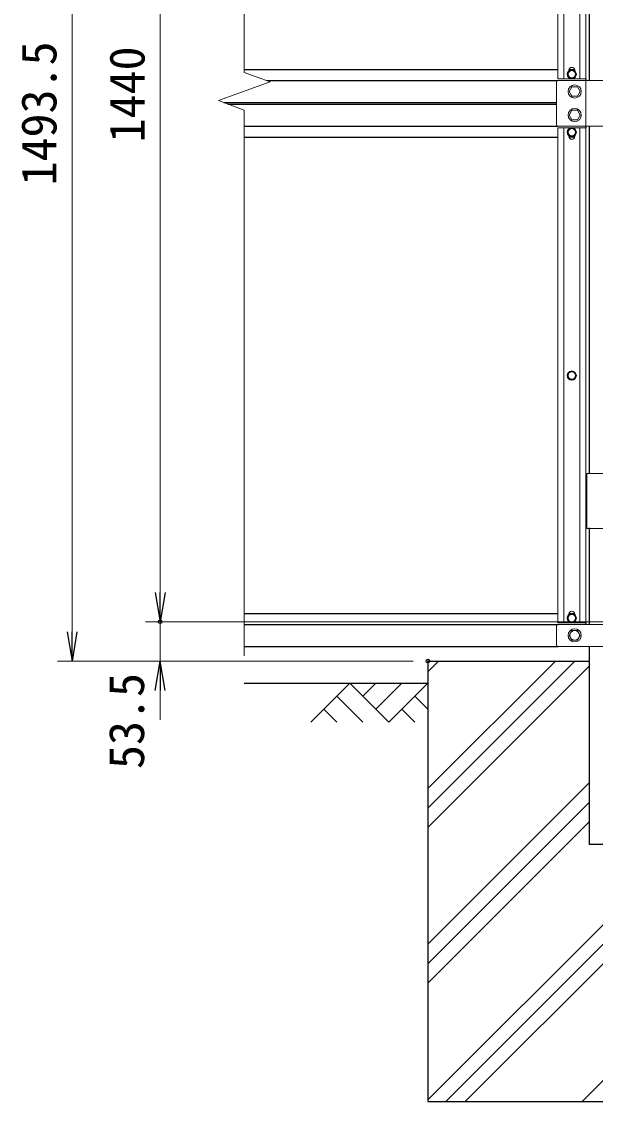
# Model space of a CAD drawing. Units: millimetres, scale not verified. Extents: x -4200 to 4200, y -2970 to 2970.
# Drawn here: x -100 to 682, y -1224 to 247 of the extents above; entities that cross this region are included whole.
import ezdxf
from ezdxf.enums import TextEntityAlignment as Align

# ---------------------------------------------------------------- set-up
doc = ezdxf.new("R2010")
doc.units = ezdxf.units.MM
doc.header["$LTSCALE"] = 10
doc.header["$PDMODE"] = 32
doc.header["$PDSIZE"] = 5
for name, color, linetype, lineweight in [('0-1_D-STR1', 1, 'Continuous', 25), ('0-2_D-STR3', 3, 'Continuous', 13), ('0-4_D-STR-DIM', 7, 'Continuous', 13), ('0-8_D-BGD', 7, 'Continuous', 25), ('0-9_D-DCR-HCH', 7, 'Continuous', 13), ('0-A_D-STR4', 7, 'Continuous', 25)]:
    doc.layers.add(name, color=color, linetype=linetype, lineweight=lineweight)
doc.layers.add('0-5_0', color=7, linetype='Continuous')
doc.layers.add('0-6_Defpoints', color=8, linetype='Continuous')
doc.styles.add('ＭＳ ゴシック', font='')
doc.styles.get('ＭＳ ゴシック').set_extended_font_data('MS Gothic')

# ---------------------------------------------------------------- blocks, each defined once
blk = doc.blocks.new('_Open')
at = {"layer": '0-5_0'}
blk.add_line((-10, 1.667), (0, 0), dxfattribs=at)
blk.add_lwpolyline([(-10, -1.667), (0, 0), (-10, 0)], dxfattribs=at)

msp = doc.modelspace()

# ---------------------------------------------------------------- linework, layer by layer
at = {"layer": '0-1_D-STR1'}
for p, q in [((673.35, 621.4), (673.35, 166.9)), ((203.6, 181.9), (630.6, 181.9)), ((645.73, 181.9), (653.48, 181.9)), ((234.24, 166.9), (630.6, 166.9)), ((668.6, 169.15), (668.6, 166.9)), ((175.71, 136.9), (628.6, 136.9)), ((181.21, 134.9), (628.6, 134.9)), ((203.6, 104.9), (630.14, 104.9)), ((668.6, 104.9), (668.6, 102.65)), ((673.35, 104.9), (673.35, -367.6)), ((203.6, 89.9), (630.6, 89.9)), ((653.48, 89.9), (645.73, 89.9)), ((673.35, -442.6), (673.35, -574.1)), ((203.6, -559.1), (630.6, -559.1)), ((645.73, -559.1), (653.48, -559.1)), ((668.6, -571.85), (668.6, -574.1)), ((203.6, -574.1), (630.96, -574.1)), ((203.6, -604.1), (630.96, -604.1)), ((673.35, -604.1), (673.35, -874.1)), ((733.85, -874.1), (673.35, -874.1))]:
    msp.add_line(p, q, dxfattribs=at)
at = {"layer": '0-2_D-STR3'}
for p, q in [((630.6, 843.65), (630.6, 169.15)), ((638.6, 843.65), (638.6, 169.15)), ((660.6, 843.65), (660.6, 169.15)), ((668.6, 843.65), (668.6, 169.15)), ((645.6, 180.9), (645.6, 180.2)), ((653.6, 180.2), (653.6, 180.9)), ((628.6, 164.9), (628.6, 106.9)), ((668.6, 169.15), (630.6, 169.15)), ((737.55, 166.9), (630.6, 166.9)), ((668.6, 104.9), (668.6, 166.9)), ((649.85, 158.4), (646.1, 151.9)), ((646.1, 151.9), (649.85, 145.4)), ((657.36, 158.4), (649.85, 158.4)), ((649.85, 145.4), (657.36, 145.4)), ((649.85, 126.4), (646.1, 119.9)), ((646.1, 119.9), (649.85, 113.4)), ((657.36, 126.4), (649.85, 126.4)), ((737.55, 104.9), (630.6, 104.9)), ((649.85, 113.4), (657.36, 113.4)), ((668.6, 102.65), (630.6, 102.65)), ((630.6, 102.65), (630.6, -571.85)), ((638.6, 102.65), (638.6, -571.85)), ((645.6, 90.9), (645.6, 91.6)), ((653.6, 91.6), (653.6, 90.9)), ((660.6, 102.65), (660.6, -571.85)), ((668.6, 102.65), (668.6, -571.85)), ((734.64, -368.3), (670.3, -368.3)), ((670.3, -368.3), (670.3, -443.3)), ((756.24, -443.3), (670.3, -443.3)), ((668.6, -571.85), (630.6, -571.85)), ((645.6, -560.1), (645.6, -560.8)), ((653.6, -560.8), (653.6, -560.1)), ((628.6, -576.1), (628.6, -602.1)), ((630.6, -574.1), (734.94, -574.1)), ((630.6, -604.1), (734.94, -604.1))]:
    msp.add_line(p, q, dxfattribs=at)
for points in [[(655.38, 175.4), (652.49, 180.4), (646.72, 180.4), (643.83, 175.4), (646.72, 170.4), (652.49, 170.4)], [(655.38, 96.4), (652.49, 101.4), (646.72, 101.4), (643.83, 96.4), (646.72, 91.4), (652.49, 91.4)], [(655.38, -235.1), (652.49, -230.1), (646.72, -230.1), (643.83, -235.1), (646.72, -240.1), (652.49, -240.1)], [(655.38, -565.6), (652.49, -560.6), (646.72, -560.6), (643.83, -565.6), (646.72, -570.6), (652.49, -570.6)], [(646.1, -589.1), (649.85, -582.6), (657.36, -582.6), (661.1, -589.1), (657.36, -595.6), (649.85, -595.6)]]:
    msp.add_lwpolyline(points, close=True, dxfattribs=at)
for points in [[(657.36, 145.4), (661.11, 151.9), (657.36, 158.4)], [(657.36, 113.4), (661.11, 119.9), (657.36, 126.4)]]:
    msp.add_lwpolyline(points, dxfattribs=at)
for centre, radius in [((649.6, 175.4), 6.25), ((649.6, 175.4), 5), ((653.6, 151.9), 9), ((653.6, 119.9), 9), ((649.6, 96.4), 6.25), ((649.6, 96.4), 5), ((649.6, -235.1), 6.25), ((649.6, -235.1), 5), ((649.6, -565.6), 6.25), ((649.6, -565.6), 5), ((653.6, -589.1), 9), ((653.6, -589.1), 6.5)]:
    msp.add_circle(centre, radius, dxfattribs=at)
for centre, radius, start, end in [((649.6, 180.9), 4, 0, 180), ((630.6, 164.9), 2, 90, 180), ((630.6, 106.9), 2, 180, 270), ((649.6, 90.9), 4, 180, 0), ((649.6, -560.1), 4, 0, 180), ((630.6, -576.1), 2, 90, 180), ((630.6, -602.1), 2, 180, 270)]:
    msp.add_arc(centre, radius, start, end, dxfattribs=at)
at = {"layer": '0-4_D-STR-DIM'}
for p, q in [((203.6, 178.05), (203.6, 941.9)), ((-31.09, -584.1), (-31.09, 829.41)), ((88.91, -530.59), (88.91, 829.41)), ((238.84, 165.22), (203.6, 178.05)), ((168.37, 139.57), (238.84, 165.22)), ((203.6, 126.75), (168.37, 139.57)), ((203.6, -617.1), (203.6, 126.75)), ((88.91, -530.59), (88.91, -490.59)), ((828.89, -570.59), (68.91, -570.59)), ((828.89, -570.59), (68.91, -570.59)), ((88.91, -624.1), (88.91, -570.59)), ((433.6, -624.1), (-51.09, -624.1)), ((433.6, -624.1), (68.91, -624.1)), ((88.91, -664.1), (88.91, -704.1))]:
    msp.add_line(p, q, dxfattribs=at)
at = {"layer": '0-6_Defpoints'}
for p in [(88.91, -570.59), (453.6, -624.1)]:
    msp.add_point(p, dxfattribs=at)
at = {"layer": '0-8_D-BGD'}
msp.add_line((203.6, -654.1), (453.6, -654.1), dxfattribs=at)
at = {"layer": '0-9_D-DCR-HCH'}
for p, q in [((453.6, -638.72), (468.22, -624.1)), ((453.6, -824.33), (653.84, -624.1)), ((453.6, -797.82), (627.32, -624.1)), ((453.6, -850.85), (673.35, -631.1)), ((347.18, -654.1), (293.97, -707.31)), ((347.18, -654.1), (400.39, -707.31)), ((364.92, -671.84), (382.65, -654.1)), ((382.65, -689.58), (418.13, -654.1)), ((400.39, -707.31), (453.6, -654.1)), ((329.44, -671.84), (365.08, -707.31)), ((435.87, -671.84), (453.6, -689.5)), ((311.71, -689.58), (329.52, -707.31)), ((418.13, -689.58), (435.95, -707.31)), ((453.6, -1222.08), (953.6, -722.08)), ((478.1, -1224.1), (953.6, -748.6)), ((504.62, -1224.1), (953.6, -775.11)), ((453.6, -1009.95), (673.35, -790.2)), ((453.6, -1036.46), (673.35, -816.71)), ((453.6, -1062.98), (673.35, -843.23)), ((663.71, -1224.1), (953.6, -934.21))]:
    msp.add_line(p, q, dxfattribs=at)
at = {"layer": '0-A_D-STR4'}
for p, q in [((453.6, -624.1), (453.6, -1224.1)), ((453.6, -624.1), (673.35, -624.1)), ((453.6, -1224.1), (953.6, -1224.1))]:
    msp.add_line(p, q, dxfattribs=at)

# ---------------------------------------------------------------- block references
at = {"layer": '0-4_D-STR-DIM', "xscale": 4, "yscale": 4}
for p, rotation in [((88.91, -570.59), 270), ((88.91, -570.59), 270), ((-31.09, -624.1), 270), ((88.91, -624.1), 90)]:
    msp.add_blockref('_Open', p, dxfattribs=dict(at, rotation=rotation))

# ---------------------------------------------------------------- texts
at = {"layer": '0-4_D-STR-DIM', "style": 'ＭＳ ゴシック'}
for s, p in [('1493.5', (-37.83, 23.9)), ('1440', (82.17, 82.51)), ('53.5', (81.55, -771.21))]:
    msp.add_text(s, height=48.09, rotation=90, dxfattribs=at).set_placement(p, align=Align.BOTTOM_LEFT)

doc.saveas('drawing.dxf')
